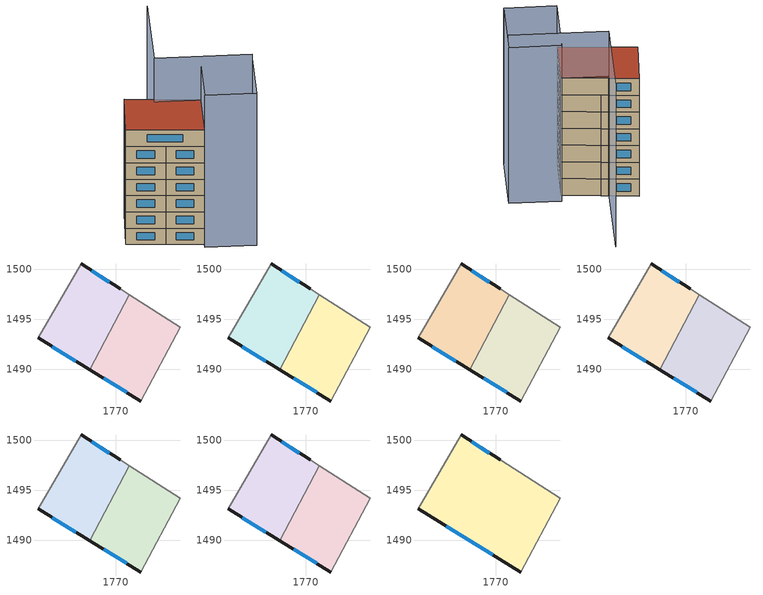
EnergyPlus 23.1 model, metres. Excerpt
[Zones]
a470fd4f2e5ccbe0_F0_dwelling_0
 floor ground (EU_floor_Construction): 1776.44,1494.21 1772.54,1486.81 1767.43,1489.94 1771.38,1497.43 z0
 wall outside (EU_wall_Construction): 1767.43,1489.94 1772.54,1486.81 z0:3
 wall adiabatic (EU_wall_Construction): 1772.54,1486.81 1776.44,1494.21 1771.38,1497.43 z0:3
 wall to a470fd4f2e5ccbe0_F0_dwelling_1 (EU_wall_Construction): 1771.38,1497.43 1767.43,1489.94 z0:3
 window (EU_Window_Construction): 1768.84,1489.08 1771.13,1487.67 z0.83:2.17
a470fd4f2e5ccbe0_F0_dwelling_1
 floor ground (EU_floor_Construction): 1770.44,1498.02 1771.38,1497.43 1767.43,1489.94 1762.23,1493.12 1766.54,1500.52 z0
 wall outside (EU_wall_Construction): 1770.44,1498.02 1766.54,1500.52 / 1762.23,1493.12 1767.43,1489.94 z0:3
 wall adiabatic (EU_wall_Construction): 1766.54,1500.52 1762.23,1493.12 / 1771.38,1497.43 1770.44,1498.02 z0:3
 window (EU_Window_Construction): 1769.37,1498.71 1767.61,1499.83 / 1763.66,1492.24 1766,1490.81 z0.83:2.17
a470fd4f2e5ccbe0_F1_dwelling_0
 floor to a470fd4f2e5ccbe0_F0_dwelling_0 (EU_floor_Construction): 1776.44,1494.21 1772.54,1486.81 1767.43,1489.94 1771.38,1497.43 z3
 wall outside (EU_wall_Construction): 1767.43,1489.94 1772.54,1486.81 z3:6
 wall adiabatic (EU_wall_Construction): 1772.54,1486.81 1776.44,1494.21 1771.38,1497.43 z3:6
 wall to a470fd4f2e5ccbe0_F1_dwelling_1 (EU_wall_Construction): 1771.38,1497.43 1767.43,1489.94 z3:6
 window (EU_Window_Construction): 1768.84,1489.08 1771.13,1487.67 z3.83:5.17
a470fd4f2e5ccbe0_F1_dwelling_1
 floor to a470fd4f2e5ccbe0_F0_dwelling_1 (EU_floor_Construction): 1770.44,1498.02 1771.38,1497.43 1767.43,1489.94 1762.23,1493.12 1766.54,1500.52 z3
 wall outside (EU_wall_Construction): 1770.44,1498.02 1766.54,1500.52 / 1762.23,1493.12 1767.43,1489.94 z3:6
 wall adiabatic (EU_wall_Construction): 1766.54,1500.52 1762.23,1493.12 / 1771.38,1497.43 1770.44,1498.02 z3:6
 window (EU_Window_Construction): 1769.37,1498.71 1767.61,1499.83 / 1763.66,1492.24 1766,1490.81 z3.83:5.17
a470fd4f2e5ccbe0_F2_dwelling_0
 floor to a470fd4f2e5ccbe0_F1_dwelling_0 (EU_floor_Construction): 1776.44,1494.21 1772.54,1486.81 1767.43,1489.94 1771.38,1497.43 z6
 wall outside (EU_wall_Construction): 1767.43,1489.94 1772.54,1486.81 z6:9
 wall adiabatic (EU_wall_Construction): 1772.54,1486.81 1776.44,1494.21 1771.38,1497.43 z6:9
 wall to a470fd4f2e5ccbe0_F2_dwelling_1 (EU_wall_Construction): 1771.38,1497.43 1767.43,1489.94 z6:9
 window (EU_Window_Construction): 1768.84,1489.08 1771.13,1487.67 z6.83:8.17
a470fd4f2e5ccbe0_F2_dwelling_1
 floor to a470fd4f2e5ccbe0_F1_dwelling_1 (EU_floor_Construction): 1770.44,1498.02 1771.38,1497.43 1767.43,1489.94 1762.23,1493.12 1766.54,1500.52 z6
 wall outside (EU_wall_Construction): 1770.44,1498.02 1766.54,1500.52 / 1762.23,1493.12 1767.43,1489.94 z6:9
 wall adiabatic (EU_wall_Construction): 1766.54,1500.52 1762.23,1493.12 / 1771.38,1497.43 1770.44,1498.02 z6:9
 window (EU_Window_Construction): 1769.37,1498.71 1767.61,1499.83 / 1763.66,1492.24 1766,1490.81 z6.83:8.17
a470fd4f2e5ccbe0_F3_dwelling_0
 floor to a470fd4f2e5ccbe0_F2_dwelling_0 (EU_floor_Construction): 1776.44,1494.21 1772.54,1486.81 1767.43,1489.94 1771.38,1497.43 z9
 wall outside (EU_wall_Construction): 1767.43,1489.94 1772.54,1486.81 z9:12
 wall adiabatic (EU_wall_Construction): 1772.54,1486.81 1776.44,1494.21 1771.38,1497.43 z9:12
 wall to a470fd4f2e5ccbe0_F3_dwelling_1 (EU_wall_Construction): 1771.38,1497.43 1767.43,1489.94 z9:12
 window (EU_Window_Construction): 1768.84,1489.08 1771.13,1487.67 z9.83:11.17
a470fd4f2e5ccbe0_F3_dwelling_1
 floor to a470fd4f2e5ccbe0_F2_dwelling_1 (EU_floor_Construction): 1770.44,1498.02 1771.38,1497.43 1767.43,1489.94 1762.23,1493.12 1766.54,1500.52 z9
 wall outside (EU_wall_Construction): 1770.44,1498.02 1766.54,1500.52 / 1762.23,1493.12 1767.43,1489.94 z9:12
 wall adiabatic (EU_wall_Construction): 1766.54,1500.52 1762.23,1493.12 / 1771.38,1497.43 1770.44,1498.02 z9:12
 window (EU_Window_Construction): 1769.37,1498.71 1767.61,1499.83 / 1763.66,1492.24 1766,1490.81 z9.83:11.17
a470fd4f2e5ccbe0_F4_dwelling_0
 floor to a470fd4f2e5ccbe0_F3_dwelling_0 (EU_floor_Construction): 1776.44,1494.21 1772.54,1486.81 1767.43,1489.94 1771.38,1497.43 z12
 wall outside (EU_wall_Construction): 1767.43,1489.94 1772.54,1486.81 z12:15
 wall adiabatic (EU_wall_Construction): 1772.54,1486.81 1776.44,1494.21 1771.38,1497.43 z12:15
 wall to a470fd4f2e5ccbe0_F4_dwelling_1 (EU_wall_Construction): 1771.38,1497.43 1767.43,1489.94 z12:15
 window (EU_Window_Construction): 1768.84,1489.08 1771.13,1487.67 z12.83:14.17
a470fd4f2e5ccbe0_F4_dwelling_1
 floor to a470fd4f2e5ccbe0_F3_dwelling_1 (EU_floor_Construction): 1770.44,1498.02 1771.38,1497.43 1767.43,1489.94 1762.23,1493.12 1766.54,1500.52 z12
 wall outside (EU_wall_Construction): 1770.44,1498.02 1766.54,1500.52 / 1762.23,1493.12 1767.43,1489.94 z12:15
 wall adiabatic (EU_wall_Construction): 1766.54,1500.52 1762.23,1493.12 / 1771.38,1497.43 1770.44,1498.02 z12:15
 window (EU_Window_Construction): 1769.37,1498.71 1767.61,1499.83 / 1763.66,1492.24 1766,1490.81 z12.83:14.17
a470fd4f2e5ccbe0_F5_dwelling_0
 floor to a470fd4f2e5ccbe0_F4_dwelling_0 (EU_floor_Construction): 1776.44,1494.21 1772.54,1486.81 1767.43,1489.94 1771.38,1497.43 z15
 wall outside (EU_wall_Construction): 1767.43,1489.94 1772.54,1486.81 z15:18
 wall adiabatic (EU_wall_Construction): 1772.54,1486.81 1776.44,1494.21 1771.38,1497.43 z15:18
 wall to a470fd4f2e5ccbe0_F5_dwelling_1 (EU_wall_Construction): 1771.38,1497.43 1767.43,1489.94 z15:18
 window (EU_Window_Construction): 1768.84,1489.08 1771.13,1487.67 z15.83:17.17
a470fd4f2e5ccbe0_F5_dwelling_1
 floor to a470fd4f2e5ccbe0_F4_dwelling_1 (EU_floor_Construction): 1770.44,1498.02 1771.38,1497.43 1767.43,1489.94 1762.23,1493.12 1766.54,1500.52 z15
 wall outside (EU_wall_Construction): 1770.44,1498.02 1766.54,1500.52 / 1762.23,1493.12 1767.43,1489.94 z15:18
 wall adiabatic (EU_wall_Construction): 1766.54,1500.52 1762.23,1493.12 / 1771.38,1497.43 1770.44,1498.02 z15:18
 window (EU_Window_Construction): 1769.37,1498.71 1767.61,1499.83 / 1763.66,1492.24 1766,1490.81 z15.83:17.17
a470fd4f2e5ccbe0_F6_dwelling_0
 floor to a470fd4f2e5ccbe0_F5_dwelling_0 (EU_floor_Construction): 1776.44,1494.21 1772.54,1486.81 1767.43,1489.94 1771.38,1497.43 z18
 floor to a470fd4f2e5ccbe0_F5_dwelling_1 (EU_floor_Construction): 1770.44,1498.02 1771.38,1497.43 1767.43,1489.94 1762.23,1493.12 1766.54,1500.52 z18
 wall outside (EU_wall_Construction): 1770.44,1498.02 1766.54,1500.52 / 1762.23,1493.12 1772.54,1486.81 z18:21
 wall adiabatic (EU_wall_Construction): 1766.54,1500.52 1762.23,1493.12 / 1772.54,1486.81 1776.44,1494.21 1770.44,1498.02 z18:21
 window (EU_Window_Construction): 1769.37,1498.71 1767.61,1499.83 / 1765.07,1491.38 1769.7,1488.55 z18.83:20.17
 roof outside (EU_roof_Construction): 1772.54,1486.81 1776.44,1494.21 1770.44,1498.02 1766.54,1500.52 1762.23,1493.12 z21
shading: 1777.12,1495.68 1784.19,1491.99 / 1784.19,1491.99 1779.24,1482.51 / 1779.24,1482.51 1772.17,1486.2 / 1772.17,1486.2 1777.12,1495.68 z0:27.9; 1783.41,1490.6 1770.06,1497.53 / 1770.06,1497.53 1776.75,1510.43 z0:29
[Building]
EU S2 Campaign: North Axis=0; Terrain=City; Solar Distribution=FullExterior
[Site:Location]
Lyon-Bron: Latitude=45.75; Longitude=5; Time Zone=1; Elevation=198
[SizingPeriod:WeatherFileDays]
AnnualSizingPeriod: Begin Month=1; Begin Day of Month=1; End Month=12; End Day of Month=31; Day of Week for Start Day=Monday; Use Weather File Daylight Saving Period=No; Use Weather File Rain and Snow Indicators=No
[MATERIAL]
EU_InternalMass_Material: Roughness=MediumRough; Thickness=0.1; Conductivity=1; Density=1800; Specific Heat=900; Thermal Absorptance=0.9; Solar Absorptance=0.7; Visible Absorptance=0.7
[MATERIAL:NOMASS] Roughness=MediumRough; Thermal Absorptance=0.9; Solar Absorptance=0.7; Visible Absorptance=0.7
Name | Thermal Resistance
EU_wall_NoMass | 0.87146
EU_roof_NoMass | 0.842276
EU_floor_NoMass | 0.496999
[WINDOWMATERIAL:SIMPLEGLAZINGSYSTEM]
EU_Window_SimpleGlazing: UFactor=2.2525; Solar Heat Gain Coefficient=0.76; Visible Transmittance=0.76
[CONSTRUCTION]
EU_wall_Construction: EU_wall_NoMass
EU_roof_Construction: EU_roof_NoMass
EU_floor_Construction: EU_floor_NoMass
EU_Window_Construction: EU_Window_SimpleGlazing
EU_InternalMass_Construction: EU_InternalMass_Material
[ZONE] Type=1; Multiplier=1; Ceiling Height=autocalculate; Floor Area=autocalculate; Part of Total Floor Area=Yes
Name | Volume
a470fd4f2e5ccbe0_F0_dwelling_0 | 150.935
a470fd4f2e5ccbe0_F1_dwelling_0; a470fd4f2e5ccbe0_F2_dwelling_0; a470fd4f2e5ccbe0_F3_dwelling_0; a470fd4f2e5ccbe0_F4_dwelling_0; a470fd4f2e5ccbe0_F5_dwelling_0 | 150.937
a470fd4f2e5ccbe0_F6_dwelling_0 | 301.879
a470fd4f2e5ccbe0_F0_dwelling_1 | 150.941
a470fd4f2e5ccbe0_F1_dwelling_1; a470fd4f2e5ccbe0_F2_dwelling_1; a470fd4f2e5ccbe0_F3_dwelling_1; a470fd4f2e5ccbe0_F4_dwelling_1; a470fd4f2e5ccbe0_F5_dwelling_1 | 150.942
[INTERNALMASS] Construction=EU_InternalMass_Construction
Name | Zone or ZoneList | Surface Area
a470fd4f2e5ccbe0_F0_dwelling_0_EU_InternalMass | a470fd4f2e5ccbe0_F0_dwelling_0 | 50.312
a470fd4f2e5ccbe0_F0_dwelling_1_EU_InternalMass | a470fd4f2e5ccbe0_F0_dwelling_1 | 50.3137
a470fd4f2e5ccbe0_F1_dwelling_0_EU_InternalMass | a470fd4f2e5ccbe0_F1_dwelling_0 | 50.312
a470fd4f2e5ccbe0_F1_dwelling_1_EU_InternalMass | a470fd4f2e5ccbe0_F1_dwelling_1 | 50.3137
a470fd4f2e5ccbe0_F2_dwelling_0_EU_InternalMass | a470fd4f2e5ccbe0_F2_dwelling_0 | 50.312
a470fd4f2e5ccbe0_F2_dwelling_1_EU_InternalMass | a470fd4f2e5ccbe0_F2_dwelling_1 | 50.3137
a470fd4f2e5ccbe0_F3_dwelling_0_EU_InternalMass | a470fd4f2e5ccbe0_F3_dwelling_0 | 50.312
a470fd4f2e5ccbe0_F3_dwelling_1_EU_InternalMass | a470fd4f2e5ccbe0_F3_dwelling_1 | 50.3137
a470fd4f2e5ccbe0_F4_dwelling_0_EU_InternalMass | a470fd4f2e5ccbe0_F4_dwelling_0 | 50.312
a470fd4f2e5ccbe0_F4_dwelling_1_EU_InternalMass | a470fd4f2e5ccbe0_F4_dwelling_1 | 50.3137
a470fd4f2e5ccbe0_F5_dwelling_0_EU_InternalMass | a470fd4f2e5ccbe0_F5_dwelling_0 | 50.312
a470fd4f2e5ccbe0_F5_dwelling_1_EU_InternalMass | a470fd4f2e5ccbe0_F5_dwelling_1 | 50.3137
a470fd4f2e5ccbe0_F6_dwelling_0_EU_InternalMass | a470fd4f2e5ccbe0_F6_dwelling_0 | 100.628
[OTHEREQUIPMENT] Fuel Type=Electricity; Design Level Calculation Method=Watts/Area; Power per Zone Floor Area=1; Fraction Latent=0; Fraction Radiant=0; Fraction Lost=0; Carbon Dioxide Generation Rate=0; EndUse Subcategory=EU_Step8_InternalGains
Name | Zone or ZoneList or Space or SpaceList | Schedule
EU_Step8_InternalGain_a470fd4f2e5ccbe0_F0_dwelling_0_f000 | a470fd4f2e5ccbe0_F0_dwelling_0 | EU_Step8_GainSchedule_a470fd4f2e5ccbe0_F0_dwelling_0_f000
EU_Step8_InternalGain_a470fd4f2e5ccbe0_F0_dwelling_1_f000 | a470fd4f2e5ccbe0_F0_dwelling_1 | EU_Step8_GainSchedule_a470fd4f2e5ccbe0_F0_dwelling_1_f000
EU_Step8_InternalGain_a470fd4f2e5ccbe0_F1_dwelling_0_f000 | a470fd4f2e5ccbe0_F1_dwelling_0 | EU_Step8_GainSchedule_a470fd4f2e5ccbe0_F1_dwelling_0_f000
EU_Step8_InternalGain_a470fd4f2e5ccbe0_F1_dwelling_1_f000 | a470fd4f2e5ccbe0_F1_dwelling_1 | EU_Step8_GainSchedule_a470fd4f2e5ccbe0_F1_dwelling_1_f000
EU_Step8_InternalGain_a470fd4f2e5ccbe0_F2_dwelling_0_f000 | a470fd4f2e5ccbe0_F2_dwelling_0 | EU_Step8_GainSchedule_a470fd4f2e5ccbe0_F2_dwelling_0_f000
EU_Step8_InternalGain_a470fd4f2e5ccbe0_F2_dwelling_1_f000 | a470fd4f2e5ccbe0_F2_dwelling_1 | EU_Step8_GainSchedule_a470fd4f2e5ccbe0_F2_dwelling_1_f000
EU_Step8_InternalGain_a470fd4f2e5ccbe0_F3_dwelling_0_f000 | a470fd4f2e5ccbe0_F3_dwelling_0 | EU_Step8_GainSchedule_a470fd4f2e5ccbe0_F3_dwelling_0_f000
EU_Step8_InternalGain_a470fd4f2e5ccbe0_F3_dwelling_1_f000 | a470fd4f2e5ccbe0_F3_dwelling_1 | EU_Step8_GainSchedule_a470fd4f2e5ccbe0_F3_dwelling_1_f000
EU_Step8_InternalGain_a470fd4f2e5ccbe0_F4_dwelling_0_f000 | a470fd4f2e5ccbe0_F4_dwelling_0 | EU_Step8_GainSchedule_a470fd4f2e5ccbe0_F4_dwelling_0_f000
EU_Step8_InternalGain_a470fd4f2e5ccbe0_F4_dwelling_1_f000 | a470fd4f2e5ccbe0_F4_dwelling_1 | EU_Step8_GainSchedule_a470fd4f2e5ccbe0_F4_dwelling_1_f000
EU_Step8_InternalGain_a470fd4f2e5ccbe0_F5_dwelling_0_f000 | a470fd4f2e5ccbe0_F5_dwelling_0 | EU_Step8_GainSchedule_a470fd4f2e5ccbe0_F5_dwelling_0_f000
EU_Step8_InternalGain_a470fd4f2e5ccbe0_F5_dwelling_1_f000 | a470fd4f2e5ccbe0_F5_dwelling_1 | EU_Step8_GainSchedule_a470fd4f2e5ccbe0_F5_dwelling_1_f000
EU_Step8_InternalGain_a470fd4f2e5ccbe0_F6_dwelling_0_f000 | a470fd4f2e5ccbe0_F6_dwelling_0 | EU_Step8_GainSchedule_a470fd4f2e5ccbe0_F6_dwelling_0_f000
[ZONEVENTILATION:DESIGNFLOWRATE] Schedule=EU_AlwaysOn; Design Flow Rate Calculation Method=AirChanges/Hour; Air Changes per Hour=0.425; Ventilation Type=Natural; Fan Pressure Rise=0; Fan Total Efficiency=1; Constant Term Coefficient=1; Temperature Term Coefficient=0; Velocity Term Coefficient=0; Velocity Squared Term Coefficient=0; Minimum Indoor Temperature=-100; Maximum Indoor Temperature=100; Delta Temperature=-100; Minimum Outdoor Temperature=-100; Maximum Outdoor Temperature=100; Maximum Wind Speed=40
Name | Zone or ZoneList or Space or SpaceList
EU_ConstantAir_a470fd4f2e5ccbe0_F0_dwelling_0 | a470fd4f2e5ccbe0_F0_dwelling_0
EU_ConstantAir_a470fd4f2e5ccbe0_F0_dwelling_1 | a470fd4f2e5ccbe0_F0_dwelling_1
EU_ConstantAir_a470fd4f2e5ccbe0_F1_dwelling_0 | a470fd4f2e5ccbe0_F1_dwelling_0
EU_ConstantAir_a470fd4f2e5ccbe0_F1_dwelling_1 | a470fd4f2e5ccbe0_F1_dwelling_1
EU_ConstantAir_a470fd4f2e5ccbe0_F2_dwelling_0 | a470fd4f2e5ccbe0_F2_dwelling_0
EU_ConstantAir_a470fd4f2e5ccbe0_F2_dwelling_1 | a470fd4f2e5ccbe0_F2_dwelling_1
EU_ConstantAir_a470fd4f2e5ccbe0_F3_dwelling_0 | a470fd4f2e5ccbe0_F3_dwelling_0
EU_ConstantAir_a470fd4f2e5ccbe0_F3_dwelling_1 | a470fd4f2e5ccbe0_F3_dwelling_1
EU_ConstantAir_a470fd4f2e5ccbe0_F4_dwelling_0 | a470fd4f2e5ccbe0_F4_dwelling_0
EU_ConstantAir_a470fd4f2e5ccbe0_F4_dwelling_1 | a470fd4f2e5ccbe0_F4_dwelling_1
EU_ConstantAir_a470fd4f2e5ccbe0_F5_dwelling_0 | a470fd4f2e5ccbe0_F5_dwelling_0
EU_ConstantAir_a470fd4f2e5ccbe0_F5_dwelling_1 | a470fd4f2e5ccbe0_F5_dwelling_1
EU_ConstantAir_a470fd4f2e5ccbe0_F6_dwelling_0 | a470fd4f2e5ccbe0_F6_dwelling_0
[HVACTEMPLATE:THERMOSTAT] Constant Heating Setpoint=20; Constant Cooling Setpoint=50
EU_HeatOnly_a470fd4f2e5ccbe0_F0_dwelling_0; EU_HeatOnly_a470fd4f2e5ccbe0_F0_dwelling_1; EU_HeatOnly_a470fd4f2e5ccbe0_F1_dwelling_0; EU_HeatOnly_a470fd4f2e5ccbe0_F1_dwelling_1; EU_HeatOnly_a470fd4f2e5ccbe0_F2_dwelling_0; EU_HeatOnly_a470fd4f2e5ccbe0_F2_dwelling_1; EU_HeatOnly_a470fd4f2e5ccbe0_F3_dwelling_0; EU_HeatOnly_a470fd4f2e5ccbe0_F3_dwelling_1; EU_HeatOnly_a470fd4f2e5ccbe0_F4_dwelling_0; EU_HeatOnly_a470fd4f2e5ccbe0_F4_dwelling_1; EU_HeatOnly_a470fd4f2e5ccbe0_F5_dwelling_0; EU_HeatOnly_a470fd4f2e5ccbe0_F5_dwelling_1; EU_HeatOnly_a470fd4f2e5ccbe0_F6_dwelling_0
[HVACTEMPLATE:ZONE:IDEALLOADSAIRSYSTEM] System Availability Schedule=EU_AlwaysOn; Maximum Heating Supply Air Temperature=50; Minimum Cooling Supply Air Temperature=13; Maximum Heating Supply Air Humidity Ratio=0.0156; Minimum Cooling Supply Air Humidity Ratio=0.0077; Heating Limit=NoLimit; Cooling Limit=NoLimit; Heating Availability Schedule=EU_AlwaysOn; Cooling Availability Schedule=EU_CoolingOff; Dehumidification Control Type=ConstantSensibleHeatRatio; Cooling Sensible Heat Ratio=0.7; Dehumidification Setpoint=60; Humidification Control Type=None; Humidification Setpoint=30; Outdoor Air Method=None; Outdoor Air Flow Rate per Person=0.00944; Outdoor Air Flow Rate per Zone Floor Area=0; Outdoor Air Flow Rate per Zone=0; Demand Controlled Ventilation Type=None; Outdoor Air Economizer Type=NoEconomizer; Heat Recovery Type=None; Sensible Heat Recovery Effectiveness=0.7; Latent Heat Recovery Effectiveness=0.65
Name | Template Thermostat
a470fd4f2e5ccbe0_F0_dwelling_0 | EU_HeatOnly_a470fd4f2e5ccbe0_F0_dwelling_0
a470fd4f2e5ccbe0_F0_dwelling_1 | EU_HeatOnly_a470fd4f2e5ccbe0_F0_dwelling_1
a470fd4f2e5ccbe0_F1_dwelling_0 | EU_HeatOnly_a470fd4f2e5ccbe0_F1_dwelling_0
a470fd4f2e5ccbe0_F1_dwelling_1 | EU_HeatOnly_a470fd4f2e5ccbe0_F1_dwelling_1
a470fd4f2e5ccbe0_F2_dwelling_0 | EU_HeatOnly_a470fd4f2e5ccbe0_F2_dwelling_0
a470fd4f2e5ccbe0_F2_dwelling_1 | EU_HeatOnly_a470fd4f2e5ccbe0_F2_dwelling_1
a470fd4f2e5ccbe0_F3_dwelling_0 | EU_HeatOnly_a470fd4f2e5ccbe0_F3_dwelling_0
a470fd4f2e5ccbe0_F3_dwelling_1 | EU_HeatOnly_a470fd4f2e5ccbe0_F3_dwelling_1
a470fd4f2e5ccbe0_F4_dwelling_0 | EU_HeatOnly_a470fd4f2e5ccbe0_F4_dwelling_0
a470fd4f2e5ccbe0_F4_dwelling_1 | EU_HeatOnly_a470fd4f2e5ccbe0_F4_dwelling_1
a470fd4f2e5ccbe0_F5_dwelling_0 | EU_HeatOnly_a470fd4f2e5ccbe0_F5_dwelling_0
a470fd4f2e5ccbe0_F5_dwelling_1 | EU_HeatOnly_a470fd4f2e5ccbe0_F5_dwelling_1
a470fd4f2e5ccbe0_F6_dwelling_0 | EU_HeatOnly_a470fd4f2e5ccbe0_F6_dwelling_0
[SIZING:ZONE] Zone Cooling Design Supply Air Temperature Input Method=SupplyAirTemperature; Zone Cooling Design Supply Air Temperature=13; Zone Heating Design Supply Air Temperature Input Method=SupplyAirTemperature; Zone Heating Design Supply Air Temperature=50; Zone Cooling Design Supply Air Humidity Ratio=0.008; Zone Heating Design Supply Air Humidity Ratio=0.008; Cooling Design Air Flow Method=DesignDay; Cooling Design Air Flow Rate=0; Cooling Minimum Air Flow per Zone Floor Area=0.000762; Cooling Minimum Air Flow=0; Cooling Minimum Air Flow Fraction=0.2; Heating Design Air Flow Method=DesignDay; Heating Design Air Flow Rate=0; Heating Maximum Air Flow per Zone Floor Area=0.002032; Heating Maximum Air Flow=0.141576; Heating Maximum Air Flow Fraction=0.3; Account for Dedicated Outdoor Air System=No; Dedicated Outdoor Air System Control Strategy=NeutralSupplyAir; Dedicated Outdoor Air Low Setpoint Temperature for Design=autosize; Dedicated Outdoor Air High Setpoint Temperature for Design=autosize; Zone Load Sizing Method=Sensible Load Only No Latent Load; Zone Latent Cooling Design Supply Air Humidity Ratio Input Method=HumidityRatioDifference; Zone Cooling Design Supply Air Humidity Ratio Difference=0.005; Zone Latent Heating Design Supply Air Humidity Ratio Input Method=HumidityRatioDifference; Zone Humidification Design Supply Air Humidity Ratio Difference=0.005
a470fd4f2e5ccbe0_F0_dwelling_0; a470fd4f2e5ccbe0_F0_dwelling_1; a470fd4f2e5ccbe0_F1_dwelling_0; a470fd4f2e5ccbe0_F1_dwelling_1; a470fd4f2e5ccbe0_F2_dwelling_0; a470fd4f2e5ccbe0_F2_dwelling_1; a470fd4f2e5ccbe0_F3_dwelling_0; a470fd4f2e5ccbe0_F3_dwelling_1; a470fd4f2e5ccbe0_F4_dwelling_0; a470fd4f2e5ccbe0_F4_dwelling_1; a470fd4f2e5ccbe0_F5_dwelling_0; a470fd4f2e5ccbe0_F5_dwelling_1; a470fd4f2e5ccbe0_F6_dwelling_0
[SCHEDULE:CONSTANT]
Name | Hourly Value
EU_AlwaysOn | 1
EU_CoolingOff | 0
[SCHEDULE:FILE] Column Number=1; Rows to Skip at Top=0; Number of Hours of Data=8760; Column Separator=Comma; Interpolate to Timestep=No; Minutes per Item=60; Adjust Schedule for Daylight Savings=Yes
Name | File
EU_Step8_GainSchedule_a470fd4f2e5ccbe0_F0_dwelling_0_f000 | ../../schedules/a470fd4f2e5ccbe0/a470fd4f2e5ccbe0_F0_dwelling_0_f000_gain.csv
EU_Step8_GainSchedule_a470fd4f2e5ccbe0_F0_dwelling_1_f000 | ../../schedules/a470fd4f2e5ccbe0/a470fd4f2e5ccbe0_F0_dwelling_1_f000_gain.csv
EU_Step8_GainSchedule_a470fd4f2e5ccbe0_F1_dwelling_0_f000 | ../../schedules/a470fd4f2e5ccbe0/a470fd4f2e5ccbe0_F1_dwelling_0_f000_gain.csv
EU_Step8_GainSchedule_a470fd4f2e5ccbe0_F1_dwelling_1_f000 | ../../schedules/a470fd4f2e5ccbe0/a470fd4f2e5ccbe0_F1_dwelling_1_f000_gain.csv
EU_Step8_GainSchedule_a470fd4f2e5ccbe0_F2_dwelling_0_f000 | ../../schedules/a470fd4f2e5ccbe0/a470fd4f2e5ccbe0_F2_dwelling_0_f000_gain.csv
EU_Step8_GainSchedule_a470fd4f2e5ccbe0_F2_dwelling_1_f000 | ../../schedules/a470fd4f2e5ccbe0/a470fd4f2e5ccbe0_F2_dwelling_1_f000_gain.csv
EU_Step8_GainSchedule_a470fd4f2e5ccbe0_F3_dwelling_0_f000 | ../../schedules/a470fd4f2e5ccbe0/a470fd4f2e5ccbe0_F3_dwelling_0_f000_gain.csv
EU_Step8_GainSchedule_a470fd4f2e5ccbe0_F3_dwelling_1_f000 | ../../schedules/a470fd4f2e5ccbe0/a470fd4f2e5ccbe0_F3_dwelling_1_f000_gain.csv
EU_Step8_GainSchedule_a470fd4f2e5ccbe0_F4_dwelling_0_f000 | ../../schedules/a470fd4f2e5ccbe0/a470fd4f2e5ccbe0_F4_dwelling_0_f000_gain.csv
EU_Step8_GainSchedule_a470fd4f2e5ccbe0_F4_dwelling_1_f000 | ../../schedules/a470fd4f2e5ccbe0/a470fd4f2e5ccbe0_F4_dwelling_1_f000_gain.csv
EU_Step8_GainSchedule_a470fd4f2e5ccbe0_F5_dwelling_0_f000 | ../../schedules/a470fd4f2e5ccbe0/a470fd4f2e5ccbe0_F5_dwelling_0_f000_gain.csv
EU_Step8_GainSchedule_a470fd4f2e5ccbe0_F5_dwelling_1_f000 | ../../schedules/a470fd4f2e5ccbe0/a470fd4f2e5ccbe0_F5_dwelling_1_f000_gain.csv
EU_Step8_GainSchedule_a470fd4f2e5ccbe0_F6_dwelling_0_f000 | ../../schedules/a470fd4f2e5ccbe0/a470fd4f2e5ccbe0_F6_dwelling_0_f000_gain.csv
